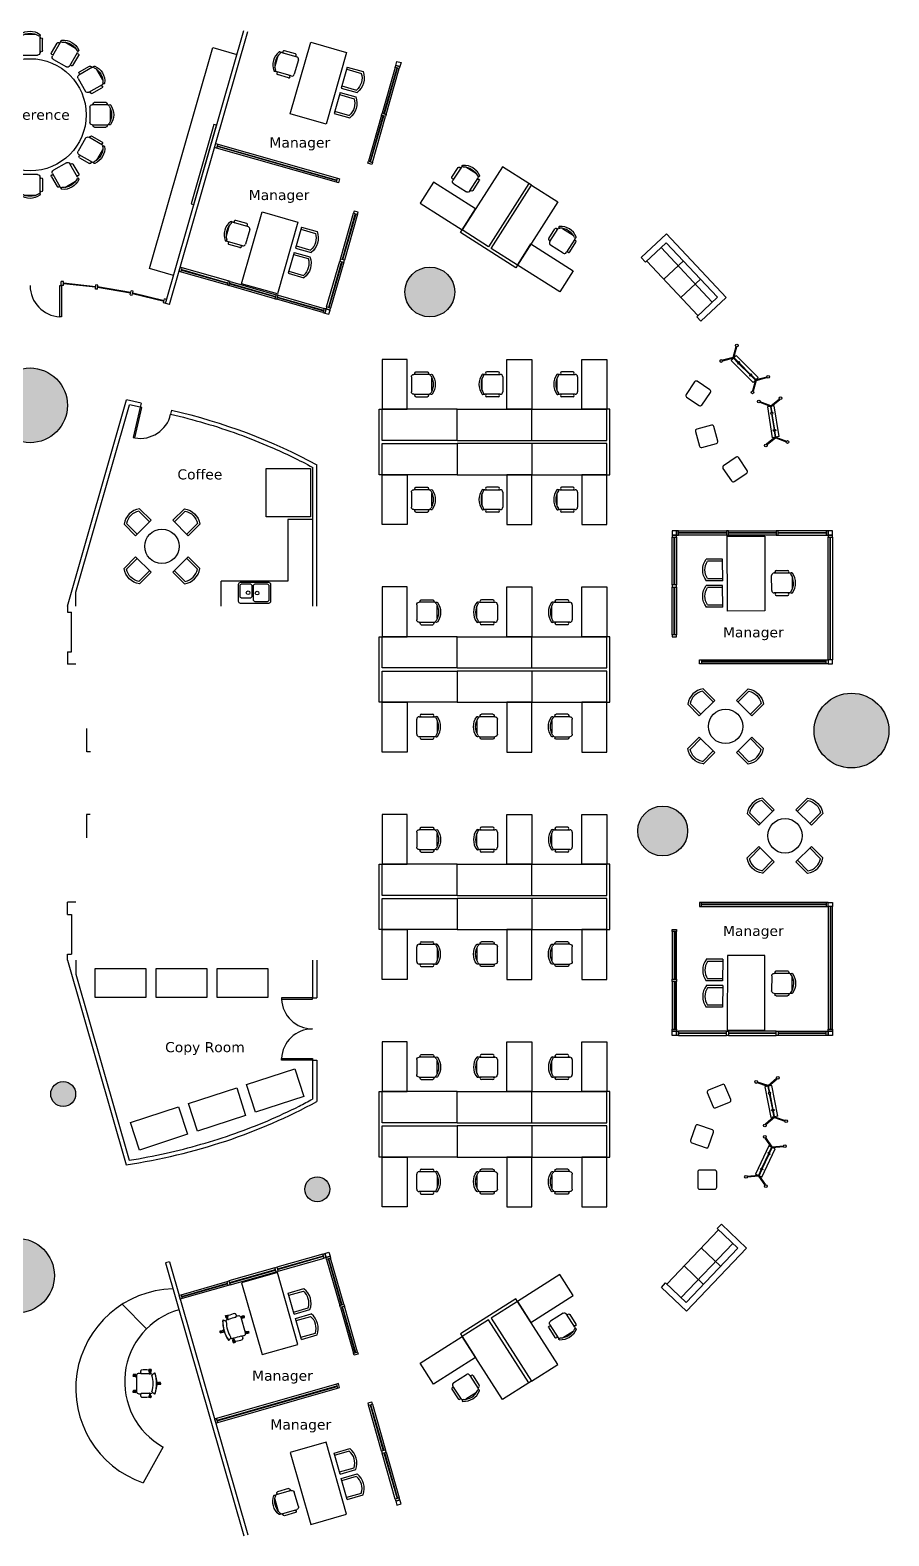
# Model space of a CAD drawing. Header units: centimetres. Extents: x -2208 to 2099, y -1841 to 1842.
# Drawn here: x 0 to 2099, y -1841 to 1842 of the extents above; entities that cross this region are included whole.
import ezdxf
from ezdxf.enums import TextEntityAlignment as Align

# ---------------------------------------------------------------- set-up
doc = ezdxf.new("R2010")
doc.units = ezdxf.units.CM
doc.header["$LTSCALE"] = 48
doc.header["$MEASUREMENT"] = 0
doc.header["$PDMODE"] = 1
doc.layers.get('0').update_dxf_attribs({"linetype": 'CONTINUOUS'})
for name, color, linetype in [('A-door', 3, 'CONTINUOUS'), ('A-eqpt', 181, 'CONTINUOUS'), ('A-flor-patn', 5, 'CONTINUOUS'), ('A-FURN-HAWORTH-ATT', 7, 'CONTINUOUS'), ('A-FURN-P-SEAT', 12, 'CONTINUOUS'), ('A-FURN-P-SEAT-TEXT', 12, 'CONTINUOUS'), ('A-FURN-P-SEAT-TEXT2', 12, 'CONTINUOUS'), ('A-mlwk', 30, 'CONTINUOUS'), ('A-note', 7, 'CONTINUOUS'), ('A-plbg-fixt', 3, 'CONTINUOUS'), ('A-wall', 1, 'CONTINUOUS'), ('Equipment', 8, 'CONTINUOUS')]:
    doc.layers.add(name, color=color, linetype=linetype)
for name, color, linetype, true_color in [('A-flor-fill', 7, 'CONTINUOUS', 0xe8eafd), ('A-furn', 7, 'CONTINUOUS', 0x007300), ('A-furn-glass', 7, 'CONTINUOUS', 0x009494), ('A-furn-syst', 7, 'CONTINUOUS', 0x850000)]:
    doc.layers.add(name, color=color, linetype=linetype, true_color=true_color)
doc.styles.add('0', font='TXT.SHX')
doc.styles.get("Standard").update_dxf_attribs({"font": 'verdana.ttf'})
doc.styles.add('Title', font='verdana.ttf')

# ---------------------------------------------------------------- blocks, each defined once
blk = doc.blocks.new('OfficeChair')
at = {"color": 0}
for p, q in [((-12, 4.4), (-12, 15.4)), ((-9.6, 2.4), (-9.6, 17.4)), ((-6, 19.8), (6, 19.8)), ((9.6, 17.4), (9.6, 2.4)), ((12, 4.4), (12, 15.4)), ((7.2, 0), (-7.2, 0))]:
    blk.add_line(p, q, dxfattribs=at)
for centre, radius, start, end in [((-10.8, 15.4), 1.2, 0, 180), ((-8.9, 19.2), 0.863, 126.1745, 306.1745), ((-7.2, 17.4), 2.4, 153.7164, 180), ((0, 7), 16, 53.8255, 126.1745), ((0, 5.3), 15.7, 57.5758, 122.4242), ((8.9, 19.2), 0.863, 233.8255, 53.8255), ((7.2, 17.4), 2.4, 0, 26.2836), ((10.8, 15.4), 1.2, 0, 180), ((-10.8, 4.4), 1.2, 180, 0), ((-7.2, 2.4), 2.4, 180, 270), ((7.2, 2.4), 2.4, 270, 0), ((10.8, 4.4), 1.2, 180, 0)]:
    blk.add_arc(centre, radius, start, end, dxfattribs=at)
blk = doc.blocks.new('CoffeeChair')
at = {"linetype": 'Continuous'}
for p, q in [((-10.5, 0), (-10.5, 15.8)), ((-8.4, 0), (-8.4, 14.7)), ((8.4, 0), (8.4, 14.7)), ((10.5, 0), (10.5, 15.8)), ((10.5, 0), (-10.5, 0))]:
    blk.add_line(p, q, dxfattribs=at)
for radius, start, end in [(17.5, 53.2508, 126.7494), (15.4, 57.0637, 122.9369)]:
    blk.add_arc((0, 1.7), radius, start, end, dxfattribs=at)
blk = doc.blocks.new('Sink')
for points in [[(-13, 20.5), (13, 20.5), (13.6, 20.4), (14.2, 20.2), (14.8, 19.8), (15.2, 19.2), (15.4, 18.6), (15.5, 18), (15.5, 2.5), (15.4, 1.9), (15.2, 1.2), (14.8, 0.7), (14.2, 0.3), (13.6, 0.1), (13, 0), (-13, 0), (-13.6, 0.1), (-14.2, 0.3), (-14.8, 0.7), (-15.2, 1.2), (-15.4, 1.9), (-15.5, 2.5), (-15.5, 18), (-15.4, 18.6), (-15.2, 19.2), (-14.8, 19.8), (-14.2, 20.2), (-13.6, 20.4), (-13, 20.5)], [(-11.8, 19), (-1, 19), (-0.5, 18.9), (0, 18.7), (0.4, 18.4), (0.7, 18), (0.9, 17.5), (1, 17), (1, 3.5), (0.9, 3), (0.7, 2.5), (0.4, 2.1), (0, 1.8), (-0.5, 1.6), (-1, 1.5), (-11.8, 1.5), (-12.3, 1.6), (-12.8, 1.8), (-13.2, 2.1), (-13.5, 2.5), (-13.7, 3), (-13.8, 3.5), (-13.8, 17), (-13.7, 17.5), (-13.5, 18), (-13.2, 18.4), (-12.8, 18.7), (-12.3, 18.9), (-11.8, 19)], [(4.5, 15.5), (12, 15.5), (12.5, 15.4), (13, 15.2), (13.4, 14.9), (13.7, 14.5), (13.9, 14), (14, 13.5), (14, 3.5), (13.9, 3), (13.7, 2.5), (13.4, 2.1), (13, 1.8), (12.5, 1.6), (12, 1.5), (4.5, 1.5), (4, 1.6), (3.5, 1.8), (3.1, 2.1), (2.8, 2.5), (2.6, 3), (2.5, 3.5), (2.5, 13.5), (2.6, 14), (2.8, 14.5), (3.1, 14.9), (3.5, 15.2), (4, 15.4), (4.5, 15.5)]]:
    blk.add_lwpolyline(points)
for centre in [(-2.5, 10.5), (6.2, 10.2)]:
    blk.add_circle(centre, 1.75)
blk = doc.blocks.new('*U9')
at = {"layer": 'A-furn', "xscale": -2.54, "yscale": 2.54, "zscale": 2.54}
blk.add_blockref('OfficeChair', (0, -29.21), dxfattribs=at)
blk = doc.blocks.new('*U10')
at = {"layer": 'A-wall', "color": 0, "linetype": 'ByBlock', "lineweight": -2, "transparency": 16777216}
for p, rotation in [((-87.6, 1786.4), 29.99999999999999), ((87.6, 1786.4), 329.9999999999999), ((-151.8, 1722.3), 59.99999999999999), ((151.8, 1722.3), 299.9999999999999), ((-175.3, 1634.7), 90), ((175.3, 1634.7), 270), ((-151.8, 1547), 120), ((151.8, 1547), 240), ((-87.6, 1482.9), 150), ((87.6, 1482.9), 209.9999999999999), ((0, 1459.4), 180)]:
    blk.add_blockref('*U9', p, dxfattribs=dict(at, rotation=rotation))
blk.add_blockref('*U9', (0, 1809.9), dxfattribs=at)
blk = doc.blocks.new('Sofa2')
at = {"linetype": 'Continuous'}
for p, q in [((-36, -34), (-36, -6.6)), ((-36, -13.4), (36, -13.4)), ((-12, -32.4), (-12, -6.6)), ((12, -32.4), (12, -6.6)), ((36, -34), (36, -6.6)), ((-36, -32.4), (36, -32.4))]:
    blk.add_line(p, q, dxfattribs=at)
blk.add_line((-36, -6.6), (36, -6.6))
blk.add_lwpolyline([(-36, -34), (-42, -34), (-42, -0.6), (42, -0.6), (42, -34), (36, -34)], dxfattribs=at)
blk = doc.blocks.new('TaskChair')
at = {"layer": 'A-FURN-P-SEAT'}
for p, q in [((-13.7, 0.8), (-13.6, 0.9)), ((-13.7, 0.8), (-13.7, 0.6)), ((-13.6, 0.9), (-11.5, 0.9)), ((-12.5, 0.5), (-11, 0.6)), ((-11.5, 0.9), (-11.4, 0.8)), ((-11.4, 0.8), (-11.4, 0.6)), ((-4.6, 13.4), (-4.4, 13.6)), ((-4.6, 13.4), (-4.6, 13.2)), ((-4.6, 11.8), (-4.6, 12)), ((-4.6, 11.8), (-4.4, 11.7)), ((-4.4, 13.6), (-2.3, 13.6)), ((-4.4, 11.7), (-4.4, 11.7)), ((-4.4, 11.7), (-3.8, 10)), ((-2.9, 9.4), (-4.1, 9.4)), ((-3.7, 10.8), (-3.8, 10.5)), ((-2.2, 13), (-3.4, 13)), ((-2.2, 12.9), (-3.4, 12.9)), ((-2.7, 12.3), (-3.4, 12.3)), ((-2.7, 12.2), (-3.4, 12.2)), ((-3.3, 12.1), (-3.2, 11.6)), ((-3.2, 11.7), (-2.9, 11.7)), ((-2.3, 13.6), (-2.2, 13.4)), ((-2.2, 13.4), (-2.2, 13)), ((-2.2, 13), (-2.2, 13)), ((-2.2, 12.9), (-2.2, 12.8)), ((7.2, 9.9), (5.2, 9.8)), ((5.4, 12.1), (5.4, 10.4)), ((9.8, 7.8), (9.5, 7.6)), ((9.5, -7.7), (9.5, 7.7)), ((10.5, 6.9), (9.5, 6.2)), ((10.3, 8.6), (10.4, 8.7)), ((10.3, 8.6), (10.3, 8.4)), ((10.4, 8.7), (12.5, 8.7)), ((10.4, 6.8), (12.5, 6.8)), ((12.6, 8.2), (11.4, 8.2)), ((12.6, 8.1), (11.4, 8.1)), ((12.6, 7.5), (11.4, 7.5)), ((12.6, 7.4), (11.4, 7.4)), ((12.5, 8.7), (12.6, 8.6)), ((12.5, 6.8), (12.6, 7)), ((12.6, 8.6), (12.6, 8.2)), ((12.6, 8.2), (12.6, 8.2)), ((12.6, 8.1), (12.6, 7.5)), ((12.6, 7), (12.6, 7.4)), ((12.6, 7.4), (12.6, 7.4)), ((-13.7, -0.8), (-13.7, -0.6)), ((-13.7, -0.8), (-13.6, -0.9)), ((-13.6, -0.9), (-11.5, -0.9)), ((-12.5, -0.6), (-11, -0.6)), ((-11.5, -0.9), (-11.4, -0.8)), ((-11.4, -0.8), (-11.4, -0.6)), ((-4.6, -11.8), (-4.4, -11.7)), ((-4.6, -11.8), (-4.6, -12)), ((-4.6, -13.4), (-4.6, -13.2)), ((-4.6, -13.4), (-4.4, -13.6)), ((-4.4, -11.7), (-3.8, -10)), ((-4.4, -11.7), (-4.4, -11.7)), ((-4.4, -13.6), (-2.3, -13.6)), ((-2.9, -9.4), (-4.1, -9.4)), ((-3.7, -10.8), (-3.8, -10.5)), ((-2.7, -12.2), (-3.4, -12.2)), ((-2.7, -12.3), (-3.4, -12.3)), ((-2.2, -12.9), (-3.4, -12.9)), ((-2.2, -13), (-3.4, -13)), ((-3.3, -12.1), (-3.2, -11.6)), ((-3.2, -11.7), (-2.9, -11.7)), ((-2.3, -13.6), (-2.2, -13.4)), ((-2.2, -12.9), (-2.2, -12.8)), ((-2.2, -13), (-2.2, -13)), ((-2.2, -13.4), (-2.2, -13)), ((7.2, -9.9), (5.2, -9.8)), ((5.4, -10.4), (5.4, -12.1)), ((10.5, -6.9), (9.5, -6.2)), ((9.8, -7.8), (9.5, -7.6)), ((10.3, -8.6), (10.3, -8.4)), ((10.3, -8.6), (10.4, -8.7)), ((10.4, -6.8), (12.5, -6.8)), ((10.4, -8.7), (12.5, -8.7)), ((12.6, -7.4), (11.4, -7.4)), ((12.6, -7.5), (11.4, -7.5)), ((12.6, -8.1), (11.4, -8.1)), ((12.6, -8.2), (11.4, -8.2)), ((12.5, -6.8), (12.6, -7)), ((12.5, -8.7), (12.6, -8.6)), ((12.6, -7), (12.6, -7.4)), ((12.6, -7.4), (12.6, -7.4)), ((12.6, -8.1), (12.6, -7.5)), ((12.6, -8.2), (12.6, -8.2)), ((12.6, -8.6), (12.6, -8.2))]:
    blk.add_line(p, q, dxfattribs=at)
for points in [[(-10, 1), (-11, 0.9), (-11, -0.9), (-10, -1)], [(-3.1, 9.9), (-2.7, 12.2)], [(-3.1, -9.9), (-2.7, -12.2)]]:
    blk.add_lwpolyline(points, dxfattribs=at)
for centre, radius, start, end in [((-13.3, 0), 0.752, 58.5325, 301.4675), ((-12.5, 1.3), 0.789, 243.2846, 269.7905), ((21.5, 0), 31.5, 161.9963, 198.0037), ((21.5, 0), 31.3, 161.9963, 198.0037), ((-8, 9.6), 0.437, 55.3732, 158.8961), ((-7.8, 9.5), 0.437, 88.6193, 158.8961), ((-14, 0), 11.7, 43.2376, 57.9475), ((20.8, 0), 27.3, 163.2048, 196.7952), ((-4, 7.1), 2.36, 92.6028, 144.0692), ((-5.9, 7.6), 0.601, 24.3962, 43.0317), ((-4.1, 12.6), 0.752, 346.5325, 229.4675), ((-5.1, 11.5), 0.789, 18.2096, 44.7154), ((5.2, 8.3), 9.19, 166.2418, 172.873), ((-2.4, 10.5), 1.26, 105.413, 166.2418), ((-2.6, 12.3), 0.789, 171.2846, 197.7904), ((-2.7, 9.8), 0.477, 170.3812, 272.3532), ((-1.9, 12.1), 0.77, 93.9245, 168.6077), ((3.7, -207.7), 217.1, 89.7848, 91.6781), ((1.9, -20.1), 33.2, 85.0872, 96.6444), ((4.5, 10.3), 0.873, 269.0603, 4.9502), ((4.6, 12.1), 0.793, 353.9872, 84.9554), ((7.2, 7.6), 2.25, 2.1735, 92.4191), ((9.3, 8.4), 0.789, 306.2096, 332.7154), ((10.7, 7.8), 0.752, 274.5325, 157.4675), ((10.9, 6.3), 0.789, 99.2846, 125.7904), ((-12.5, -1.4), 0.789, 90.2096, 116.7154), ((-8, -9.6), 0.437, 201.1039, 304.6268), ((-7.8, -9.5), 0.437, 201.1039, 271.3806), ((-14, 0), 11.7, 302.0525, 316.7624), ((-4, -7), 2.36, 216.272, 267.3972), ((-5.9, -7.6), 0.601, 316.9683, 335.6038), ((-4.1, -12.6), 0.752, 130.5325, 13.4675), ((-5.1, -11.5), 0.789, 315.2846, 341.7905), ((5.2, -8.3), 9.19, 187.127, 193.7582), ((-2.4, -10.5), 1.26, 193.7582, 254.5871), ((-2.6, -12.3), 0.789, 162.2096, 188.7154), ((-2.7, -9.8), 0.477, 87.6468, 189.6188), ((3.7, 207.7), 217.1, 268.3219, 270.2152), ((-1.9, -12.1), 0.77, 191.3923, 266.0755), ((1.9, 20.1), 33.2, 263.3556, 274.9128), ((4.5, -10.3), 0.873, 355.0498, 90.9397), ((4.6, -12.1), 0.793, 275.0446, 6.0128), ((7.2, -7.6), 2.25, 267.5809, 357.8265), ((9.3, -8.4), 0.789, 27.2846, 53.7904), ((10.7, -7.8), 0.752, 202.5325, 85.4675), ((10.9, -6.3), 0.789, 234.2096, 260.7154)]:
    blk.add_arc(centre, radius, start, end, dxfattribs=at)
blk.add_point((0, 0), dxfattribs=at)
at = {"layer": 'A-FURN-HAWORTH-ATT', "flags": 1}
for tag, height, p in [('PSMC', 1, (0, 0)), ('HAWMC', 0.1, (0, 0)), ('PSON', 1, (0, -3.3)), ('PSQT', 1, (0, -5)), ('PSPN', 1, (0, -1.7)), ('PST1', 1, (0, -6.7)), ('PST2', 1, (0, -8.3)), ('HAWPN', 0.1, (0, -0.2))]:
    blk.add_attdef(tag, text='', height=height, dxfattribs=at).set_placement(p, align=Align.TOP_CENTER)
at = {"layer": 'A-FURN-P-SEAT-TEXT', "style": '0', "width": 0.55, "flags": 8}
blk.add_attdef('ITEXT', text='', height=4, dxfattribs=at).set_placement((0, 0), align=Align.MIDDLE_CENTER)
at = {"layer": 'A-FURN-P-SEAT-TEXT2', "style": '0', "width": 0.55, "flags": 8}
blk.add_attdef('ITEXT2', text='', height=4, dxfattribs=at).set_placement((0, 0), align=Align.MIDDLE_CENTER)

msp = doc.modelspace()

# ---------------------------------------------------------------- hatches: boundary and pattern name
at = {"layer": 'A-flor-fill'}
h = msp.add_hatch(color=256, dxfattribs=at)
h.dxf.hatch_style = 1
h.paths.add_polyline_path([(1038.4, 1201.3, 1), (916.5, 1201.3, 1)])
h.paths.add_polyline_path([(1916.5, 128.7, 1), (2099.4, 128.7, 1)])
h.paths.add_polyline_path([(1607.5, -116.9, 1), (1485.6, -116.9, 1)])
h.paths.add_polyline_path([(91.6, 924, 1), (-91.3, 924, 1)])
h.paths.add_polyline_path([(111.5, -760.3, 1), (50.5, -760.3, 1)])
h.paths.add_polyline_path([(732.6, -993.2, 1), (671.7, -993.2, 1)])
h.paths.add_polyline_path([(59.5, -1204.3, 1), (-123.4, -1204.3, 1)])
h.paths.add_polyline_path([(-973.9, -803.5, 1), (-1095.8, -803.5, 1)])
h.paths.add_polyline_path([(-1140.8, -685.1, 1), (-1201.8, -685.1, 1)])
h.paths.add_polyline_path([(-1052.9, 776.1, 1), (-1113.9, 776.1, 1)])
h.paths.add_polyline_path([(-1309.9, 671.1, 1), (-1127.1, 671.1, 1)])

# ---------------------------------------------------------------- linework, layer by layer
at = {"layer": 'A-door'}
for points in [[(76.5, 1140.6), (72.7, 1140.6), (72.7, 1216.8), (76.5, 1216.8)], [(252.2, 845.2), (256, 844.4), (273.1, 918.6), (269.4, 919.5)], [(614.6, -524.6), (614.6, -528.4), (690.8, -528.4), (690.8, -524.6)], [(614.6, -677.2), (614.6, -673.4), (690.8, -673.4), (690.8, -677.2)]]:
    msp.add_lwpolyline(points, close=True, dxfattribs=at)
for centre, start, end in [((76.5, 1216.8), 180, 267.1376), ((269.4, 919.5), 259.8729, 347.0104), ((690.8, -524.6), 182.8477, 269.9853), ((690.8, -677.2), 90.0147, 177.1523)]:
    msp.add_arc(centre, 76.3, start, end, dxfattribs=at)
at = {"layer": 'A-eqpt'}
msp.add_lwpolyline([(685.8, 651.8), (577.4, 651.8), (577.4, 769.6), (685.8, 769.6)], close=True, dxfattribs=at)
at = {"layer": 'A-flor-patn'}
for centre, radius in [((977.4, 1201.3), 61), ((0.1, 924), 91.4), ((2008, 128.7), 91.4), ((1546.5, -116.9), 61), ((81, -760.3), 30.5), ((702.2, -993.2), 30.5), ((-31.9, -1204.3), 91.4)]:
    msp.add_circle(centre, radius, dxfattribs=at)
at = {"layer": 'A-furn'}
for p, q in [((1154.7, 1507.3), (1056.7, 1352.9)), ((1219, 1466.5), (1154.7, 1507.3)), ((1219, 1466.5), (1154.7, 1507.3)), ((1225.4, 1462.4), (1289.8, 1421.6)), ((1225.4, 1462.4), (1289.8, 1421.6)), ((1289.8, 1421.6), (1191.8, 1267.2)), ((1718.8, 1041.3), (1692.4, 1034.2)), ((1719.2, 1039.4), (1692.9, 1032.4)), ((1726, 1046.2), (1713.9, 1034.1)), ((1713.9, 1034.1), (1767.7, 980.2)), ((1718.8, 1041.3), (1725.8, 1067.6)), ((1720.6, 1040.8), (1719.2, 1039.4)), ((1719.2, 1039.4), (1730.4, 1028.3)), ((1720.6, 1040.8), (1727.7, 1067.1)), ((1731.7, 1029.7), (1720.6, 1040.8)), ((1779.9, 992.3), (1726, 1046.2)), ((1732.2, 1026.5), (1760.2, 998.5)), ((1761.5, 999.8), (1733.5, 1027.8)), ((1762, 996.7), (1773.1, 985.5)), ((1774.5, 986.9), (1763.3, 998)), ((1773.1, 985.5), (1766, 959.2)), ((1779.9, 992.3), (1767.7, 980.2)), ((1775, 985), (1767.9, 958.7)), ((1773.1, 985.5), (1774.5, 986.9)), ((1774.5, 986.9), (1800.8, 993.9)), ((1775, 985), (1801.3, 992.1)), ((1809.8, 921.3), (1784.4, 931.1)), ((1810.5, 923.1), (1785.1, 932.9)), ((1819.2, 922.7), (1802.3, 920.1)), ((1811.7, 921.6), (1809.8, 921.3)), ((1809.8, 921.3), (1812.2, 905.7)), ((1810.5, 923.1), (1831.7, 940.2)), ((1811.7, 921.6), (1832.9, 938.7)), ((1814.1, 906), (1811.7, 921.6)), ((1831, 847.5), (1819.2, 922.7)), ((1043.9, 914.4), (861.1, 914.4)), ((1043.9, 914.4), (1226.8, 914.4)), ((1043.9, 838.2), (1043.9, 914.4)), ((1043.9, 838.2), (1043.9, 914.4)), ((1226.8, 914.4), (1409.7, 914.4)), ((1226.8, 838.2), (1226.8, 914.4)), ((1802.3, 920.1), (1814, 844.8)), ((1812.6, 903.2), (1818.7, 864.1)), ((1820.6, 864.4), (1814.5, 903.5)), ((1831, 847.5), (1814, 844.8)), ((1819.1, 861.5), (1821.6, 846)), ((1823.4, 846.3), (1821, 861.8)), ((1043.9, 830.6), (1043.9, 754.4)), ((1043.9, 830.6), (1043.9, 754.4)), ((1226.8, 830.6), (1226.8, 754.4)), ((1821.6, 846), (1800.3, 828.9)), ((1822.7, 844.5), (1801.5, 827.4)), ((1821.6, 846), (1823.4, 846.3)), ((1822.7, 844.5), (1848.2, 834.7)), ((1823.4, 846.3), (1848.9, 836.4)), ((1043.9, 754.4), (861.1, 754.4)), ((1043.9, 754.4), (1226.8, 754.4)), ((1226.8, 754.4), (1409.7, 754.4)), ((1043.9, 358.1), (861.1, 358.1)), ((1043.9, 281.9), (1043.9, 358.1)), ((1043.9, 281.9), (1043.9, 358.1)), ((1043.9, 358.1), (1226.8, 358.1)), ((1226.8, 358.1), (1409.7, 358.1)), ((1226.8, 281.9), (1226.8, 358.1)), ((1043.9, 274.3), (1043.9, 198.1)), ((1043.9, 274.3), (1043.9, 198.1)), ((1226.8, 274.3), (1226.8, 198.1)), ((1043.9, 198.1), (861.1, 198.1)), ((1043.9, 198.1), (1226.8, 198.1)), ((1226.8, 198.1), (1409.7, 198.1)), ((1043.9, -198.1), (861.1, -198.1)), ((1043.9, -274.3), (1043.9, -198.1)), ((1043.9, -274.3), (1043.9, -198.1)), ((1043.9, -198.1), (1226.8, -198.1)), ((1226.8, -198.1), (1409.7, -198.1)), ((1226.8, -274.3), (1226.8, -198.1)), ((1043.9, -281.9), (1043.9, -358.1)), ((1043.9, -281.9), (1043.9, -358.1)), ((1226.8, -281.9), (1226.8, -358.1)), ((1043.9, -358.1), (861.1, -358.1)), ((1043.9, -358.1), (1226.8, -358.1)), ((1226.8, -358.1), (1409.7, -358.1)), ((1803.6, -741.5), (1777.8, -732.7)), ((1804.2, -739.7), (1778.4, -730.9)), ((1804.2, -739.7), (1824.8, -721.8)), ((1805.5, -741.2), (1826, -723.3)), ((1043.9, -754.4), (861.1, -754.4)), ((1043.9, -830.6), (1043.9, -754.4)), ((1043.9, -830.6), (1043.9, -754.4)), ((1043.9, -754.4), (1226.8, -754.4)), ((1226.8, -754.4), (1409.7, -754.4)), ((1226.8, -830.6), (1226.8, -754.4)), ((1812.9, -739.7), (1796.1, -743)), ((1796.1, -743), (1810.7, -817.8)), ((1805.5, -741.2), (1803.6, -741.5)), ((1803.6, -741.5), (1806.6, -757)), ((1808.5, -756.6), (1805.5, -741.2)), ((1807.1, -759.5), (1814.7, -798.4)), ((1816.6, -798), (1809, -759.1)), ((1827.6, -814.5), (1812.9, -739.7)), ((1815.2, -800.9), (1818.2, -816.3)), ((1820.1, -816), (1817.1, -800.5)), ((1043.9, -838.2), (1043.9, -914.4)), ((1043.9, -838.2), (1043.9, -914.4)), ((1226.8, -838.2), (1226.8, -914.4)), ((1818.2, -816.3), (1797.6, -834.2)), ((1819.5, -817.8), (1798.9, -835.7)), ((1827.6, -814.5), (1810.7, -817.8)), ((1818.2, -816.3), (1820.1, -816)), ((1819.5, -817.8), (1845.2, -826.6)), ((1820.1, -816), (1845.9, -824.8)), ((1812.8, -890.1), (1797.2, -867.8)), ((1814.3, -889), (1798.7, -866.7)), ((1043.9, -914.4), (861.1, -914.4)), ((1043.9, -914.4), (1226.8, -914.4)), ((1226.8, -914.4), (1409.7, -914.4)), ((1805.9, -886.9), (1773.6, -955.9)), ((1805, -906.7), (1788.3, -942.6)), ((1789.1, -963.2), (1821.4, -894.2)), ((1790, -943.4), (1806.8, -907.5)), ((1821.4, -894.2), (1805.9, -886.9)), ((1812.8, -890.1), (1806.1, -904.4)), ((1807.8, -905.2), (1814.5, -890.9)), ((1814.5, -890.9), (1812.8, -890.1)), ((1814.3, -889), (1841.5, -886.7)), ((1814.5, -890.9), (1841.7, -888.6)), ((1789.1, -963.2), (1773.6, -955.9)), ((1787.2, -944.9), (1780.5, -959.2)), ((1782.2, -960), (1788.9, -945.7)), ((1780.5, -959.2), (1753.3, -961.5)), ((1780.7, -961.1), (1753.5, -963.4)), ((1780.5, -959.2), (1782.2, -960)), ((1780.7, -961.1), (1796.3, -983.4)), ((1782.2, -960), (1797.8, -982.3)), ((284.9, -1334.2), (225.1, -1274.4)), ((1289.8, -1421.6), (1191.8, -1267.2)), ((1154.7, -1507.3), (1056.7, -1352.9)), ((1225.4, -1462.4), (1289.8, -1421.6)), ((1225.4, -1462.4), (1289.8, -1421.6)), ((1219, -1466.5), (1154.7, -1507.3)), ((1219, -1466.5), (1154.7, -1507.3)), ((325.5, -1623.4), (276.9, -1711.1))]:
    msp.add_line(p, q, dxfattribs=at)
for points in [[(686, 1812.5), (773.9, 1787.3), (723.5, 1611.5), (635.6, 1636.7)], [(1089.3, 1404.4), (986.4, 1469.7), (953.7, 1418.2), (1056.7, 1352.9)], [(567.1, 1397.4), (655, 1372.2), (604.6, 1196.4), (516.7, 1221.6)], [(1224.5, 1318.7), (1327.4, 1253.3), (1294.7, 1201.9), (1191.8, 1267.2)], [(922, 914.4), (922, 1036.3), (861.1, 1036.3), (861.1, 914.4)], [(1165.9, 914.4), (1165.9, 1036.3), (1226.8, 1036.3), (1226.8, 914.4)], [(1348.7, 914.4), (1348.7, 1036.3), (1409.7, 1036.3), (1409.7, 914.4)], [(1734.9, 1029.2), (1733.1, 1031), (1729, 1027), (1730.8, 1025.1)], [(1762.9, 1001.2), (1764.7, 999.4), (1760.6, 995.3), (1758.8, 997.1)], [(1816.4, 903.8), (1816, 906.3), (1810.3, 905.4), (1810.7, 902.9)], [(1822.5, 864.7), (1822.9, 862.1), (1817.2, 861.2), (1816.8, 863.8)], [(922, 754.4), (922, 632.5), (861.1, 632.5), (861.1, 754.4)], [(1165.9, 754.4), (1165.9, 632.5), (1226.8, 632.5), (1226.8, 754.4)], [(1348.7, 754.4), (1348.7, 632.5), (1409.7, 632.5), (1409.7, 754.4)], [(1796.1, 421.2), (1704.7, 421.1), (1704.5, 604), (1795.9, 604.1)], [(922, 358.1), (922, 480.1), (861.1, 480.1), (861.1, 358.1)], [(1165.9, 358.1), (1165.9, 480.1), (1226.8, 480.1), (1226.8, 358.1)], [(1348.7, 358.1), (1348.7, 480.1), (1409.7, 480.1), (1409.7, 358.1)], [(922, 198.1), (922, 76.2), (861.1, 76.2), (861.1, 198.1)], [(1165.9, 198.1), (1165.9, 76.2), (1226.8, 76.2), (1226.8, 198.1)], [(1348.7, 198.1), (1348.7, 76.2), (1409.7, 76.2), (1409.7, 198.1)], [(922, -198.1), (922, -76.2), (861.1, -76.2), (861.1, -198.1)], [(1165.9, -198.1), (1165.9, -76.2), (1226.8, -76.2), (1226.8, -198.1)], [(1348.7, -198.1), (1348.7, -76.2), (1409.7, -76.2), (1409.7, -198.1)], [(922, -358.1), (922, -480.1), (861.1, -480.1), (861.1, -358.1)], [(1165.9, -358.1), (1165.9, -480.1), (1226.8, -480.1), (1226.8, -358.1)], [(1348.7, -358.1), (1348.7, -480.1), (1409.7, -480.1), (1409.7, -358.1)], [(1796.1, -421.2), (1704.7, -421.1), (1704.5, -604), (1795.9, -604.1)], [(922, -754.4), (922, -632.5), (861.1, -632.5), (861.1, -754.4)], [(1165.9, -754.4), (1165.9, -632.5), (1226.8, -632.5), (1226.8, -754.4)], [(1348.7, -754.4), (1348.7, -632.5), (1409.7, -632.5), (1409.7, -754.4)], [(1810.9, -758.8), (1810.4, -756.3), (1804.7, -757.4), (1805.2, -759.9)], [(1818.4, -797.6), (1818.9, -800.1), (1813.3, -801.2), (1812.8, -798.7)], [(922, -914.4), (922, -1036.3), (861.1, -1036.3), (861.1, -914.4)], [(1165.9, -914.4), (1165.9, -1036.3), (1226.8, -1036.3), (1226.8, -914.4)], [(1348.7, -914.4), (1348.7, -1036.3), (1409.7, -1036.3), (1409.7, -914.4)], [(1808.5, -908.3), (1809.6, -906), (1804.4, -903.6), (1803.3, -905.9)], [(1791.7, -944.2), (1790.6, -946.5), (1785.4, -944.1), (1786.5, -941.8)], [(567.1, -1397.6), (655, -1372.4), (604.6, -1196.6), (516.7, -1221.8)], [(1224.5, -1318.7), (1327.4, -1253.3), (1294.7, -1201.9), (1191.8, -1267.2)], [(1089.3, -1404.4), (986.4, -1469.7), (953.7, -1418.2), (1056.7, -1352.9)], [(686, -1812.7), (773.9, -1787.5), (723.5, -1611.7), (635.6, -1636.9)]]:
    msp.add_lwpolyline(points, close=True, dxfattribs=at)
at = {"layer": 'A-furn', "flags": 128}
for points in [[(1604.9, 944.3), (1635.8, 923.3, 0.414214), (1642.2, 924.6), (1663.2, 955.4, 0.414214), (1661.9, 961.9), (1631.1, 982.8, 0.414214), (1624.6, 981.6), (1603.7, 950.7, 0.414214)], [(1642, 821), (1678, 830.7, 0.414214), (1681.3, 836.4), (1671.5, 872.4, 0.414214), (1665.8, 875.7), (1629.8, 866, 0.414214), (1626.6, 860.3), (1636.3, 824.3, 0.414214)], [(1721.1, 737.8), (1752, 758.6, 0.414214), (1753.3, 765.1), (1732.5, 796, 0.414214), (1726.1, 797.3), (1695.1, 776.4, 0.414214), (1693.9, 770), (1714.7, 739.1, 0.414214)], [(1655.6, -756.7), (1669.5, -791.3, 0.414214), (1675.6, -793.9), (1710.2, -779.9, 0.414214), (1712.7, -773.9), (1698.8, -739.3, 0.414214), (1692.8, -736.7), (1658.2, -750.7, 0.414214)], [(1617.6, -879.7), (1652.9, -891.7, 0.414214), (1658.8, -888.8), (1670.8, -853.5, 0.414214), (1667.9, -847.6), (1632.6, -835.6, 0.414214), (1626.7, -838.5), (1614.7, -873.8, 0.414214)], [(1636.8, -992.9), (1674.1, -992.9, 0.414214), (1678.7, -988.2), (1678.7, -950.9, 0.414214), (1674.1, -946.3), (1636.8, -946.3, 0.414214), (1632.1, -950.9), (1632.1, -988.2, 0.414214)]]:
    msp.add_lwpolyline(points, format="xyb", close=True, dxfattribs=at)
at = {"layer": 'A-furn'}
for centre, radius in [((0, 1634.7), 137.2), ((1727.6, 1070.5), 3.35), ((1689.6, 1032.5), 3.35), ((1804.2, 993.8), 3.35), ((1766.1, 955.9), 3.35), ((1781.7, 933.2), 3.35), ((1834.8, 941.4), 3.35), ((1798.4, 826.1), 3.35), ((1851.5, 834.4), 3.35), ((1775.1, -730.7), 3.35), ((1827.8, -720.4), 3.35), ((1795.9, -837.1), 3.35), ((1848.6, -826.8), 3.35), ((1796.1, -864.6), 3.35), ((1844.8, -887.4), 3.35), ((1750.2, -962.7), 3.35), ((1798.9, -985.5), 3.35)]:
    msp.add_circle(centre, radius, dxfattribs=at)
for centre, radius, start, end in [((355.6, -1480.3), 243.8, 91.5088, 251.1683), ((414.2, -1463.5), 182.9, 105.9863, 240.9863)]:
    msp.add_arc(centre, radius, start, end, dxfattribs=at)
at = {"layer": 'A-furn-glass'}
for p, q in [((864.9, 1637.1), (897.1, 1749.4)), ((866.2, 1636.7), (898.3, 1749)), ((831.4, 1519.9), (863.5, 1632.2)), ((832.6, 1519.5), (864.8, 1631.8)), ((457.1, 1557.7), (750.1, 1473.8)), ((457.5, 1558.9), (750.5, 1475)), ((795, 1392.9), (762.8, 1280.6)), ((796.2, 1392.5), (764, 1280.2)), ((370.4, 1254.9), (482.7, 1222.8)), ((370.7, 1256.2), (483, 1224)), ((761.4, 1275.7), (729.2, 1163.4)), ((762.6, 1275.3), (730.4, 1163)), ((160.2, 1214.3), (81.4, 1222.6)), ((160.1, 1213.1), (81.4, 1221.3)), ((487.6, 1221.4), (599.9, 1189.2)), ((487.9, 1222.6), (600.2, 1190.4)), ((245.7, 1198.8), (165.1, 1212.6)), ((245.9, 1200), (165.3, 1213.9)), ((250.7, 1197.7), (327.5, 1179.1)), ((250.9, 1199), (327.8, 1180.3)), ((604.8, 1187.8), (717.1, 1155.6)), ((605.1, 1189), (717.4, 1156.8)), ((1574.5, 484.7), (1574.5, 601.5)), ((1575.8, 484.7), (1575.8, 601.5)), ((1702.1, 612.3), (1585.3, 612.3)), ((1702.1, 611.1), (1585.3, 611.1)), ((1824, 612.3), (1707.2, 612.3)), ((1824, 611.1), (1707.2, 611.1)), ((1946, 612.3), (1829.1, 612.3)), ((1946, 611.1), (1829.1, 611.1)), ((1955.5, 301.8), (1955.5, 601.5)), ((1956.8, 301.8), (1956.8, 601.5)), ((1574.5, 362.8), (1574.5, 479.6)), ((1575.8, 362.8), (1575.8, 479.6)), ((1946, 297.4), (1641.2, 297.4)), ((1946, 296.1), (1641.2, 296.1)), ((1946, -296.1), (1641.2, -296.1)), ((1946, -297.4), (1641.2, -297.4)), ((1955.5, -301.8), (1955.5, -601.5)), ((1956.8, -301.8), (1956.8, -601.5)), ((1574.5, -362.8), (1574.5, -479.6)), ((1575.8, -362.8), (1575.8, -479.6)), ((1574.5, -484.7), (1574.5, -601.5)), ((1575.8, -484.7), (1575.8, -601.5)), ((1702.1, -611.1), (1585.3, -611.1)), ((1702.1, -612.3), (1585.3, -612.3)), ((1824, -611.1), (1707.2, -611.1)), ((1824, -612.3), (1707.2, -612.3)), ((1946, -611.1), (1829.1, -611.1)), ((1946, -612.3), (1829.1, -612.3)), ((604.8, -1188), (717.1, -1155.8)), ((605.1, -1189.2), (717.4, -1157)), ((761.4, -1275.9), (729.2, -1163.5)), ((762.6, -1275.5), (730.4, -1163.2)), ((487.6, -1221.5), (599.9, -1189.4)), ((487.9, -1222.8), (600.2, -1190.6)), ((370.4, -1255.1), (482.7, -1222.9)), ((370.7, -1256.3), (483, -1224.2)), ((795, -1393.1), (762.8, -1280.8)), ((796.2, -1392.7), (764, -1280.4)), ((457.1, -1557.9), (750.1, -1474)), ((457.5, -1559.1), (750.5, -1475.2)), ((831.4, -1520), (863.5, -1632.4)), ((832.6, -1519.7), (864.8, -1632)), ((864.9, -1637.3), (897.1, -1749.6)), ((866.2, -1636.9), (898.3, -1749.2))]:
    msp.add_line(p, q, dxfattribs=at)
at = {"layer": 'A-furn-syst'}
for p, q in [((892.8, 1750.6), (860.7, 1638.3)), ((870.4, 1635.5), (902.6, 1747.8)), ((859.3, 1633.4), (827.1, 1521.1)), ((836.9, 1518.3), (869, 1630.6)), ((748.9, 1469.5), (455.9, 1553.4)), ((458.7, 1563.2), (751.7, 1479.3)), ((1219, 1466.5), (1121, 1312.1)), ((1127.5, 1308), (1225.4, 1462.4)), ((1225.4, 1462.4), (1219, 1466.5)), ((758.5, 1281.8), (790.7, 1394.1)), ((800.5, 1391.3), (768.3, 1279)), ((1052.6, 1346.5), (1056.7, 1352.9)), ((1187.7, 1260.7), (1052.6, 1346.5)), ((1121, 1312.1), (1056.7, 1352.9)), ((1191.8, 1267.2), (1127.5, 1308)), ((484.3, 1228.3), (371.9, 1260.4)), ((725, 1164.6), (757.1, 1276.9)), ((766.9, 1274.1), (734.7, 1161.8)), ((1191.8, 1267.2), (1187.7, 1260.7)), ((369.1, 1250.7), (481.5, 1218.5)), ((598.7, 1184.9), (486.3, 1217.1)), ((489.1, 1226.9), (601.5, 1194.7)), ((715.9, 1151.3), (603.6, 1183.5)), ((606.4, 1193.3), (718.7, 1161.1)), ((853.4, 754.4), (853.4, 914.4)), ((853.4, 914.4), (861.1, 914.4)), ((861.1, 838.2), (861.1, 914.4)), ((1417.3, 914.4), (1409.7, 914.4)), ((1409.7, 838.2), (1409.7, 914.4)), ((1417.3, 754.4), (1417.3, 914.4)), ((1043.9, 838.2), (861.1, 838.2)), ((861.1, 754.4), (861.1, 830.6)), ((861.1, 830.6), (1043.9, 830.6)), ((1043.9, 838.2), (1226.8, 838.2)), ((1226.8, 830.6), (1043.9, 830.6)), ((1226.8, 838.2), (1409.7, 838.2)), ((1409.7, 830.6), (1226.8, 830.6)), ((1409.7, 754.4), (1409.7, 830.6)), ((861.1, 754.4), (853.4, 754.4)), ((1409.7, 754.4), (1417.3, 754.4)), ((1570, 484.7), (1570, 601.5)), ((1580.2, 601.5), (1580.2, 484.7)), ((1585.3, 616.8), (1702.1, 616.8)), ((1702.1, 606.6), (1585.3, 606.6)), ((1707.2, 616.8), (1824, 616.8)), ((1824, 606.6), (1707.2, 606.6)), ((1946, 616.8), (1829.1, 616.8)), ((1829.1, 606.6), (1946, 606.6)), ((1951, 301.8), (1951, 601.5)), ((1961.2, 601.5), (1961.2, 301.8)), ((1570, 362.8), (1570, 479.6)), ((1580.2, 479.6), (1580.2, 362.8)), ((853.4, 198.1), (853.4, 358.1)), ((853.4, 358.1), (861.1, 358.1)), ((861.1, 281.9), (861.1, 358.1)), ((1417.3, 358.1), (1409.7, 358.1)), ((1409.7, 281.9), (1409.7, 358.1)), ((1417.3, 198.1), (1417.3, 358.1)), ((1641.2, 301.8), (1946, 301.8)), ((1043.9, 281.9), (861.1, 281.9)), ((861.1, 198.1), (861.1, 274.3)), ((861.1, 274.3), (1043.9, 274.3)), ((1043.9, 281.9), (1226.8, 281.9)), ((1226.8, 274.3), (1043.9, 274.3)), ((1226.8, 281.9), (1409.7, 281.9)), ((1409.7, 274.3), (1226.8, 274.3)), ((1409.7, 198.1), (1409.7, 274.3)), ((1946, 291.7), (1641.2, 291.7)), ((861.1, 198.1), (853.4, 198.1)), ((1409.7, 198.1), (1417.3, 198.1)), ((853.4, -358.1), (853.4, -198.1)), ((853.4, -198.1), (861.1, -198.1)), ((861.1, -274.3), (861.1, -198.1)), ((1417.3, -198.1), (1409.7, -198.1)), ((1409.7, -274.3), (1409.7, -198.1)), ((1417.3, -358.1), (1417.3, -198.1)), ((1043.9, -274.3), (861.1, -274.3)), ((861.1, -358.1), (861.1, -281.9)), ((861.1, -281.9), (1043.9, -281.9)), ((1043.9, -274.3), (1226.8, -274.3)), ((1226.8, -281.9), (1043.9, -281.9)), ((1226.8, -274.3), (1409.7, -274.3)), ((1409.7, -281.9), (1226.8, -281.9)), ((1409.7, -358.1), (1409.7, -281.9)), ((1946, -291.7), (1641.2, -291.7)), ((1641.2, -301.8), (1946, -301.8)), ((1951, -301.8), (1951, -601.5)), ((1961.2, -601.5), (1961.2, -301.8)), ((861.1, -358.1), (853.4, -358.1)), ((1409.7, -358.1), (1417.3, -358.1)), ((1570, -362.8), (1570, -479.6)), ((1580.2, -479.6), (1580.2, -362.8)), ((1570, -484.7), (1570, -601.5)), ((1580.2, -601.5), (1580.2, -484.7)), ((1702.1, -606.6), (1585.3, -606.6)), ((1585.3, -616.8), (1702.1, -616.8)), ((1824, -606.6), (1707.2, -606.6)), ((1707.2, -616.8), (1824, -616.8)), ((1829.1, -606.6), (1946, -606.6)), ((1946, -616.8), (1829.1, -616.8)), ((853.4, -914.4), (853.4, -754.4)), ((853.4, -754.4), (861.1, -754.4)), ((861.1, -830.6), (861.1, -754.4)), ((1417.3, -754.4), (1409.7, -754.4)), ((1409.7, -830.6), (1409.7, -754.4)), ((1417.3, -914.4), (1417.3, -754.4)), ((1043.9, -830.6), (861.1, -830.6)), ((861.1, -914.4), (861.1, -838.2)), ((861.1, -838.2), (1043.9, -838.2)), ((1043.9, -830.6), (1226.8, -830.6)), ((1226.8, -838.2), (1043.9, -838.2)), ((1226.8, -830.6), (1409.7, -830.6)), ((1409.7, -838.2), (1226.8, -838.2)), ((1409.7, -914.4), (1409.7, -838.2)), ((861.1, -914.4), (853.4, -914.4)), ((1409.7, -914.4), (1417.3, -914.4)), ((715.9, -1151.5), (603.6, -1183.7)), ((606.4, -1193.5), (718.7, -1161.3)), ((725, -1164.8), (757.1, -1277.1)), ((766.9, -1274.3), (734.7, -1162)), ((598.7, -1185.1), (486.3, -1217.3)), ((489.1, -1227), (601.5, -1194.9)), ((369.1, -1250.9), (481.5, -1218.7)), ((484.3, -1228.4), (371.9, -1260.6)), ((758.5, -1282), (790.7, -1394.3)), ((800.5, -1391.5), (768.3, -1279.2)), ((1187.7, -1260.7), (1052.6, -1346.5)), ((1191.8, -1267.2), (1127.5, -1308)), ((1191.8, -1267.2), (1187.7, -1260.7)), ((1121, -1312.1), (1056.7, -1352.9)), ((1219, -1466.5), (1121, -1312.1)), ((1127.5, -1308), (1225.4, -1462.4)), ((1052.6, -1346.5), (1056.7, -1352.9)), ((748.9, -1469.7), (455.9, -1553.6)), ((1225.4, -1462.4), (1219, -1466.5)), ((458.7, -1563.4), (751.7, -1479.5)), ((859.3, -1633.6), (827.1, -1521.3)), ((836.9, -1518.5), (869, -1630.8)), ((892.8, -1750.8), (860.7, -1638.5)), ((870.4, -1635.7), (902.6, -1748))]:
    msp.add_line(p, q, dxfattribs=at)
for points in [[(902.6, 1747.8), (892.8, 1750.6), (894.2, 1755.5), (904, 1752.7)], [(904, 1752.7), (894.2, 1755.5), (897, 1765.3), (906.8, 1762.5)], [(869, 1630.6), (859.3, 1633.4), (860.7, 1638.3), (870.4, 1635.5)], [(451, 1554.8), (453.8, 1564.6), (458.7, 1563.2), (455.9, 1553.4)], [(835.5, 1513.4), (825.7, 1516.2), (827.1, 1521.1), (836.9, 1518.3)], [(756.6, 1477.9), (753.8, 1468.1), (748.9, 1469.5), (751.7, 1479.3)], [(801.9, 1396.2), (792.1, 1399), (790.7, 1394.1), (800.5, 1391.3)], [(367.1, 1261.8), (364.3, 1252.1), (369.1, 1250.7), (371.9, 1260.4)], [(768.3, 1279), (758.5, 1281.8), (757.1, 1276.9), (766.9, 1274.1)], [(484.3, 1228.3), (481.5, 1218.5), (486.3, 1217.1), (489.1, 1226.9)], [(601.5, 1194.7), (598.7, 1184.9), (603.6, 1183.5), (606.4, 1193.3)], [(718.7, 1161.1), (715.9, 1151.3), (720.8, 1149.9), (723.6, 1159.7)], [(733.3, 1156.9), (723.6, 1159.7), (720.8, 1149.9), (730.5, 1147.1)], [(734.7, 1161.8), (725, 1164.6), (723.6, 1159.7), (733.3, 1156.9)], [(1570, 606.6), (1580.2, 606.6), (1580.2, 616.8), (1570, 616.8)], [(1570, 601.5), (1580.2, 601.5), (1580.2, 606.6), (1570, 606.6)], [(1585.3, 606.6), (1585.3, 616.8), (1580.2, 616.8), (1580.2, 606.6)], [(1707.2, 606.6), (1707.2, 616.8), (1702.1, 616.8), (1702.1, 606.6)], [(1829.1, 606.6), (1829.1, 616.8), (1824, 616.8), (1824, 606.6)], [(1951, 606.6), (1951, 616.8), (1946, 616.8), (1946, 606.6)], [(1951, 606.6), (1961.2, 606.6), (1961.2, 616.8), (1951, 616.8)], [(1951, 601.5), (1961.2, 601.5), (1961.2, 606.6), (1951, 606.6)], [(1570, 479.6), (1580.2, 479.6), (1580.2, 484.7), (1570, 484.7)], [(1570, 357.7), (1580.2, 357.7), (1580.2, 362.8), (1570, 362.8)], [(1636.1, 291.7), (1636.1, 301.8), (1641.2, 301.8), (1641.2, 291.7)], [(1951, 301.8), (1951, 291.7), (1946, 291.7), (1946, 301.8)], [(1951, 291.7), (1961.2, 291.7), (1961.2, 301.8), (1951, 301.8)], [(1636.1, -291.7), (1636.1, -301.8), (1641.2, -301.8), (1641.2, -291.7)], [(1951, -301.8), (1951, -291.7), (1946, -291.7), (1946, -301.8)], [(1951, -291.7), (1961.2, -291.7), (1961.2, -301.8), (1951, -301.8)], [(1570, -357.7), (1580.2, -357.7), (1580.2, -362.8), (1570, -362.8)], [(1570, -479.6), (1580.2, -479.6), (1580.2, -484.7), (1570, -484.7)], [(1570, -601.5), (1580.2, -601.5), (1580.2, -606.6), (1570, -606.6)], [(1570, -606.6), (1580.2, -606.6), (1580.2, -616.8), (1570, -616.8)], [(1585.3, -606.6), (1585.3, -616.8), (1580.2, -616.8), (1580.2, -606.6)], [(1707.2, -606.6), (1707.2, -616.8), (1702.1, -616.8), (1702.1, -606.6)], [(1829.1, -606.6), (1829.1, -616.8), (1824, -616.8), (1824, -606.6)], [(1951, -606.6), (1951, -616.8), (1946, -616.8), (1946, -606.6)], [(1951, -601.5), (1961.2, -601.5), (1961.2, -606.6), (1951, -606.6)], [(1951, -606.6), (1961.2, -606.6), (1961.2, -616.8), (1951, -616.8)], [(718.7, -1161.3), (715.9, -1151.5), (720.8, -1150.1), (723.6, -1159.9)], [(733.3, -1157.1), (723.6, -1159.9), (720.8, -1150.1), (730.5, -1147.3)], [(734.7, -1162), (725, -1164.8), (723.6, -1159.9), (733.3, -1157.1)], [(601.5, -1194.9), (598.7, -1185.1), (603.6, -1183.7), (606.4, -1193.5)], [(367.1, -1262), (364.3, -1252.3), (369.1, -1250.9), (371.9, -1260.6)], [(484.3, -1228.4), (481.5, -1218.7), (486.3, -1217.3), (489.1, -1227)], [(768.3, -1279.2), (758.5, -1282), (757.1, -1277.1), (766.9, -1274.3)], [(801.9, -1396.4), (792.1, -1399.2), (790.7, -1394.3), (800.5, -1391.5)], [(756.6, -1478.1), (753.8, -1468.3), (748.9, -1469.7), (751.7, -1479.5)], [(835.5, -1513.6), (825.7, -1516.4), (827.1, -1521.3), (836.9, -1518.5)], [(451, -1555), (453.8, -1564.8), (458.7, -1563.4), (455.9, -1553.6)], [(869, -1630.8), (859.3, -1633.6), (860.7, -1638.5), (870.4, -1635.7)], [(902.6, -1748), (892.8, -1750.8), (894.2, -1755.7), (904, -1752.9)], [(904, -1752.9), (894.2, -1755.7), (897, -1765.4), (906.8, -1762.6)]]:
    msp.add_lwpolyline(points, close=True, dxfattribs=at)
for centre in [(322.4, 579.3), (1700.3, 138.9), (1845.5, -128.6)]:
    msp.add_circle(centre, 42.2, dxfattribs=at)
at = {"layer": 'A-mlwk'}
for p, q in [((292.1, 1258.6), (446.9, 1799)), ((446.9, 1799), (505.4, 1782.2)), ((350.7, 1241.8), (292.1, 1258.6)), ((630, 644.7), (630, 494.1)), ((691, 644.7), (630, 644.7)), ((630, 494.1), (467.5, 494.1)), ((467.5, 433.1), (467.5, 494.1))]:
    msp.add_line(p, q, dxfattribs=at)
at = {"layer": 'A-wall'}
for p, q in [((331.1, 1173.4), (522.3, 1840.8)), ((340.9, 1170.6), (532.1, 1838)), ((76.3, 1216.8), (76.3, 1227)), ((76.3, 1216.8), (76.3, 1227)), ((81.4, 1227), (76.3, 1227)), ((81.4, 1216.8), (76.3, 1216.8)), ((81.4, 1216.8), (81.4, 1227)), ((159.7, 1208.6), (160.6, 1218.8)), ((165.7, 1218.3), (160.6, 1218.8)), ((164.7, 1208.2), (165.7, 1218.3)), ((164.7, 1208.2), (159.7, 1208.6)), ((244.8, 1194.4), (246.8, 1204.4)), ((244.8, 1194.4), (249.8, 1193.4)), ((251.8, 1203.3), (246.8, 1204.4)), ((249.8, 1193.4), (251.8, 1203.3)), ((326.2, 1174.8), (329, 1184.6)), ((333.9, 1183.2), (329, 1184.6)), ((340.9, 1170.6), (326.2, 1174.8)), ((91.6, 433.1), (236.1, 937.6)), ((111.9, 467.2), (243.2, 925.5)), ((271.7, 929.4), (236.1, 937.6)), ((269.4, 919.5), (243.2, 925.5)), ((271.7, 929.4), (269.4, 919.5)), ((345.9, 912.3), (343.6, 902.4)), ((701.2, 433.1), (701.2, 778.3)), ((691, 433.1), (691, 772.4)), ((111.9, 433.1), (111.9, 467.2)), ((91.6, 433.1), (91.6, 417.9)), ((91.6, 417.9), (101.7, 417.9)), ((101.7, 321.4), (101.7, 417.9)), ((91.6, 321.4), (101.7, 321.4)), ((91.6, 321.4), (91.6, 290.9)), ((111.9, 290.9), (91.6, 290.9)), ((138.5, 76.3), (138.5, 133.4)), ((147.4, 76.3), (138.5, 76.3)), ((138.3, -76.3), (138.3, -133.4)), ((147.2, -76.3), (138.3, -76.3)), ((111.6, -290.9), (91.3, -290.9)), ((91.3, -321.4), (91.3, -290.9)), ((91.3, -321.4), (101.5, -321.4)), ((101.5, -321.4), (101.5, -417.9)), ((91.3, -417.9), (101.5, -417.9)), ((91.3, -433.1), (91.3, -417.9)), ((91.6, -433.1), (234.9, -933.5)), ((111.9, -433.1), (111.9, -467.2)), ((690.8, -433.1), (690.8, -524.6)), ((700.9, -433.1), (700.9, -524.6)), ((111.9, -467.2), (242.2, -922.1)), ((690.8, -524.6), (700.9, -524.6)), ((690.7, -673.4), (690.7, -772.5)), ((690.8, -677), (700.9, -677)), ((700.9, -677), (700.8, -778.6)), ((340.9, -1170.6), (331.1, -1173.4)), ((331.1, -1173.4), (522.3, -1840.8)), ((340.9, -1170.6), (532.1, -1838))]:
    msp.add_line(p, q, dxfattribs=at)
at = {"layer": 'A-wall', "extrusion": (0, 0, -1)}
msp.add_ellipse((0.2, 0.1), major_axis=(1219.2, 0), ratio=0.780188, start_param=11.283053, end_param=11.608067, dxfattribs=at)
at = {"layer": 'A-wall'}
msp.add_ellipse((0.2, -0.1), major_axis=(1219.2, 0), ratio=0.780188, start_param=11.189269, end_param=11.607756, dxfattribs=at)
for points, knots in [([(343.6, 902.4), (371.6, 895.9), (399.3, 888.7), (482.5, 864.3), (536.7, 844.6), (623.9, 806.8), (658, 790.2), (691, 772.4)], [11.283053, 11.283053, 11.283053, 11.283053, 11.3553813, 11.3553813, 11.5032143, 11.5032143, 11.6027456, 11.6027456, 11.6027456, 11.6027456]), ([(242.2, -922.1), (272.6, -917.3), (302.7, -911.5), (390, -892.1), (446.3, -875.9), (555.2, -837.4), (607.8, -815), (669, -784.1), (679.9, -778.4), (690.7, -772.5)], [11.1967074, 11.1967074, 11.1967074, 11.1967074, 11.2734976, 11.2734976, 11.4216685, 11.4216685, 11.5698394, 11.5698394, 11.6024368, 11.6024368, 11.6024368, 11.6024368])]:
    msp.add_open_spline(points, degree=3, knots=knots, dxfattribs=at)
at = {"layer": 'Equipment'}
for p, q in [((457.4, -453.4), (581.4, -453.4)), ((457.4, -524.3), (457.4, -453.4)), ((581.4, -453.4), (581.4, -524.3)), ((581.4, -524.3), (457.4, -524.3))]:
    msp.add_line(p, q, dxfattribs=at)
for points in [[(393.5, 1417.1), (400.2, 1415.1), (456, 1608.9), (449.3, 1610.8)], [(159, -453.4), (282.9, -453.4), (282.9, -524.3), (159, -524.3)], [(308.2, -453.4), (432.2, -453.4), (432.2, -524.3), (308.2, -524.3)], [(529.1, -737.3), (647, -698.9), (668.9, -766.3), (551, -804.7)], [(387.2, -783.5), (505.1, -745.1), (527, -812.5), (409.2, -850.9)], [(245.3, -829.7), (363.2, -791.3), (385.1, -858.7), (267.3, -897.1)]]:
    msp.add_lwpolyline(points, close=True, dxfattribs=at)

# ---------------------------------------------------------------- block references
at = {"layer": 'A-furn', "yscale": 2.54, "zscale": 2.54}
for name, p, xscale, rotation in [('OfficeChair', (651, 1751.4), 2.54, 74.0137364252801), ('CoffeeChair', (768.2, 1725.7), -2.54, 254.0137364252802), ('CoffeeChair', (750.5, 1663.8), -2.54, 254.0137364252802), ('OfficeChair', (1051.2, 1456.2), -2.54, 327.6021574854453), ('OfficeChair', (532, 1336.2), 2.54, 74.01373642528083), ('OfficeChair', (1287.6, 1306.2), 2.54, 327.6021574854453), ('CoffeeChair', (656.1, 1334.5), -2.54, 254.0137364252807), ('Sofa2', (1630.1, 1266.6), 2.54, 313.1374991562598), ('CoffeeChair', (638.4, 1272.6), -2.54, 254.0137364252807), ('OfficeChair', (932.2, 975.4), -2.54, 270), ('OfficeChair', (1155.7, 975.4), 2.54, 90.00000000000001), ('OfficeChair', (1338.6, 975.4), 2.54, 90.00000000000001), ('OfficeChair', (932.2, 693.4), -2.54, 270), ('OfficeChair', (1155.7, 693.4), 2.54, 90.00000000000001), ('OfficeChair', (1338.6, 693.4), 2.54, 90.00000000000001), ('CoffeeChair', (277, 624.1, 5), 2.54, 44.9996313227416), ('CoffeeChair', (367.9, 624.1, 5), -2.54, 315.0003686772585), ('CoffeeChair', (277, 534.6, 5), -2.54, 135.0003686772584), ('CoffeeChair', (367.9, 534.6, 5), 2.54, 224.9996313227415), ('CoffeeChair', (1693.1, 521.5), -2.54, 90.05869402142295), ('OfficeChair', (1812.9, 489.7), 2.54, 270.0586940214229), ('CoffeeChair', (1693.1, 457.1), -2.54, 90.05869402142295), ('OfficeChair', (945.3, 418.1), -2.54, 270), ('OfficeChair', (1142.5, 418.1), 2.54, 90.00000000000001), ('OfficeChair', (1325.4, 418.1), 2.54, 90.00000000000001), ('CoffeeChair', (1654.9, 183.7, 5), 2.54, 44.9996313227416), ('CoffeeChair', (1745.8, 183.7, 5), -2.54, 315.0003686772585), ('OfficeChair', (945.3, 138.1), 2.54, 270), ('OfficeChair', (1142.5, 138.1), -2.54, 90), ('OfficeChair', (1325.4, 138.1), -2.54, 90), ('CoffeeChair', (1654.9, 94.1, 5), -2.54, 135.0003686772584), ('CoffeeChair', (1745.8, 94.1, 5), 2.54, 224.9996313227415), ('CoffeeChair', (1800, -83.8, 5), 2.54, 44.9996313227416), ('CoffeeChair', (1891, -83.8, 5), -2.54, 315.0003686772585), ('OfficeChair', (945.3, -138.1), -2.54, 270), ('OfficeChair', (1142.5, -138.1), 2.54, 90.00000000000001), ('OfficeChair', (1325.4, -138.1), 2.54, 90.00000000000001), ('CoffeeChair', (1800, -173.4, 5), -2.54, 135.0003686772584), ('CoffeeChair', (1891, -173.4, 5), 2.54, 224.9996313227415), ('OfficeChair', (945.3, -418.1), 2.54, 270), ('OfficeChair', (1142.5, -418.1), -2.54, 90), ('OfficeChair', (1325.4, -418.1), -2.54, 90), ('CoffeeChair', (1693.1, -457.1), 2.54, 89.94130597857705), ('OfficeChair', (1812.9, -489.7), -2.54, 269.9413059785771), ('CoffeeChair', (1693.1, -521.5), 2.54, 89.94130597857705), ('OfficeChair', (945.3, -694.4), -2.54, 270), ('OfficeChair', (1142.5, -694.4), 2.54, 90.00000000000001), ('OfficeChair', (1325.4, -694.4), 2.54, 90.00000000000001), ('OfficeChair', (945.3, -974.4), 2.54, 270), ('OfficeChair', (1142.5, -974.4), -2.54, 90), ('OfficeChair', (1325.4, -974.4), -2.54, 90), ('Sofa2', (1679.3, -1215.2), 2.54, 226.4724752804209), ('CoffeeChair', (638.4, -1272.8), 2.54, 285.9862635747193), ('TaskChair', (498.4, -1332.2), 2.54, 16.32772676782604), ('CoffeeChair', (656.1, -1334.7), 2.54, 285.9862635747193), ('OfficeChair', (1287.6, -1306.2), -2.54, 212.3978425145548), ('TaskChair', (284.4, -1468.2), 2.54, 180), ('OfficeChair', (1051.2, -1456.2), 2.54, 212.3978425145548), ('CoffeeChair', (750.5, -1664), 2.54, 285.9862635747198), ('CoffeeChair', (768.2, -1725.9), 2.54, 285.9862635747198), ('OfficeChair', (651, -1751.5), -2.54, 105.9862635747199)]:
    msp.add_blockref(name, p, dxfattribs=dict(at, xscale=xscale, rotation=rotation))
at = {"layer": 'A-plbg-fixt', "xscale": 2.54, "yscale": 2.54, "zscale": 2.54, "rotation": 180.0000000000003}
msp.add_blockref('Sink', (548.8, 491.6), dxfattribs=at)
at = {"layer": 'A-wall'}
msp.add_blockref('*U10', (0, 0), dxfattribs=at)

# ---------------------------------------------------------------- texts
at = {"layer": 'A-note', "style": 'Title'}
msp.add_text('Conference', height=24.69, dxfattribs=at).set_placement((0, 1634.7), align=Align.MIDDLE_CENTER)
for s, p in [('Manager', (659.5, 1563.3)), ('Manager', (608.8, 1435)), ('Coffee', (415.2, 755.5)), ('Manager', (1768.1, 365.5)), ('Manager', (1768.1, -364.8)), ('Copy Room', (427.5, -648.8)), ('Manager', (617.1, -1452.5)), ('Manager', (661.9, -1572))]:
    msp.add_text(s, height=24.69, dxfattribs=at).set_placement(p, align=Align.MIDDLE)

doc.saveas('drawing.dxf')
